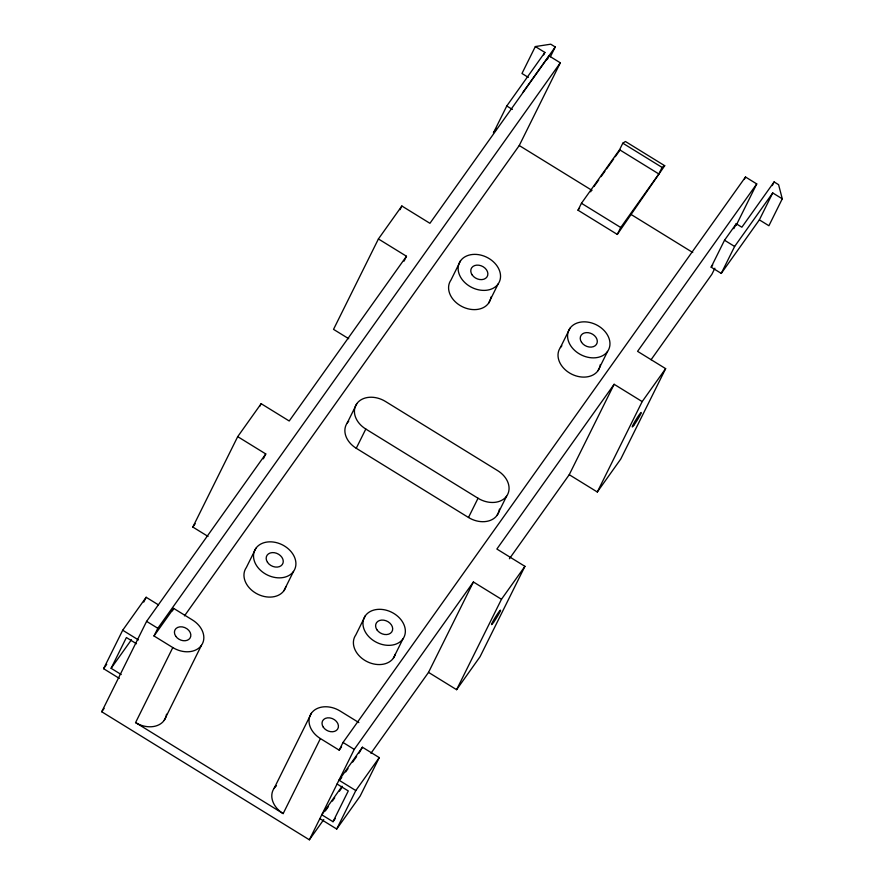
<?xml version="1.0" encoding="UTF-8"?>
<svg xmlns="http://www.w3.org/2000/svg" width="884" height="884" viewBox="0 0 884 884"><rect width="100%" height="100%" fill="white"/><g stroke="black" fill="none" stroke-linecap="round" stroke-linejoin="round"><path stroke-width="1.33" d="M119.318 678.382L103.594 668.691L122.699 630.226L146.147 597.275L158.49 604.888M143.76 602.081L146.147 597.275M121.219 674.536L111.119 668.304L126.401 637.53L136.501 643.762M208.027 536.422L192.822 527.052L237.708 436.641L261.156 403.69L289.212 420.994L406.474 256.25L378.418 238.956L401.866 206.005L429.922 223.309L549.086 55.891L560.312 62.808L519.251 145.528L184.469 615.883M323.765 819.579L309.367 839.8L101.726 711.764L146.6 621.364L265.764 453.945L237.708 436.641M259.94 406.132L261.156 403.69M154.004 635.972L173.651 608.38L192.447 619.971A22.155 16.851 26.4 0 1 201.43 645.364A22.155 16.851 26.4 0 1 172.811 647.563L154.004 635.972L157.827 628.281L560.312 62.808M172.424 610.844L173.651 608.38M263.344 458.829L265.764 453.945M358.849 722.571L340.042 710.979A22.155 16.851 26.4 0 0 311.422 713.189A22.155 16.851 26.4 0 0 320.406 738.571L283.167 813.589L135.572 722.582L172.811 647.563M378.418 238.956L333.533 329.356L348.738 338.727M400.043 209.674L401.866 206.005M164.192 720.383L201.43 645.364M255.918 548.257L246.36 567.495A22.155 16.851 26.4 0 0 257.885 594.28A22.155 16.851 26.4 0 0 285.863 586.711M404.054 261.145L406.474 256.25M347.268 422.895L356.816 403.656A22.155 16.851 26.4 0 1 385.435 401.447L497.681 470.653A22.155 16.851 26.4 0 1 506.665 496.046L497.117 515.284M550.378 56.764L555.24 46.974L550.743 44.2L535.339 46.554L521.98 73.483L528.334 77.405M535.339 46.554L544.887 52.432L506.775 105.981L493.405 132.909L496.587 128.445M543.671 54.885L544.887 52.432M547.273 59.559L549.086 55.891M283.963 590.678L293.51 571.44A22.155 16.851 26.4 0 0 273.819 542.102A22.155 16.851 26.4 0 0 256.813 566.003A22.155 16.851 26.4 0 0 293.51 571.44M499.438 509.118A22.155 16.851 26.4 0 1 468.487 517.483L356.252 448.276L365.799 429.038A22.155 16.851 26.4 0 1 356.816 403.656M460.531 260.78L450.984 280.018A22.155 16.851 26.4 0 0 463.813 307.4A22.155 16.851 26.4 0 0 490.907 297.046M488.576 303.201L498.134 283.974A22.155 16.851 26.4 0 0 478.432 254.636A22.155 16.851 26.4 0 0 461.426 278.526A22.155 16.851 26.4 0 0 498.134 283.974M274.184 788.208L311.422 713.189M365.346 615.728L355.799 634.966A22.155 16.851 26.4 0 0 367.324 661.751A22.155 16.851 26.4 0 0 395.303 654.182M578.014 210.204L581.451 203.276L619.562 149.739L622.811 143.197L625.43 141.495L664.713 165.717L617.297 234.426L578.014 210.204L579.584 208.005M590.7 191.806L591.65 189.883M320.406 738.571L339.202 750.162L343.025 742.472L745.51 176.999L756.737 183.927L736.118 225.464M393.402 658.149L402.949 638.922A22.155 16.851 26.4 0 0 383.258 609.584A22.155 16.851 26.4 0 0 366.241 633.474A22.155 16.851 26.4 0 0 402.949 638.922M468.487 517.483L478.045 498.256A22.155 16.851 26.4 0 0 506.665 496.046M309.367 839.8L354.252 749.389L473.415 581.981L501.471 599.275L456.597 689.686L428.53 672.381L473.415 581.981M560.412 347.5L569.959 328.262M319.875 818.639L336.716 829.026L360.164 796.075L379.258 757.599L362.429 747.223L358.948 753.267M617.297 234.426L620.734 227.497L658.845 173.96L662.094 167.419L664.713 165.717M342.108 786.241L321.787 814.794L333.014 821.711L348.285 790.937L337.058 784.02M336.716 829.026L355.81 790.55L379.258 757.599M598.015 370.683L607.562 351.445A22.155 16.851 26.4 0 0 587.871 322.108A22.155 16.851 26.4 0 0 570.865 346.009A22.155 16.851 26.4 0 0 607.562 351.445M569.241 474.697L614.126 384.286L642.182 401.59L597.308 492.001L569.241 474.697L509.416 558.743M614.126 384.286L496.863 549.03L524.93 566.335L480.045 656.735L456.597 689.686M744.284 179.474L745.51 176.999M759.367 219.862L721.256 273.399L711.156 267.167L724.526 240.238L736.25 223.762L741.864 227.221L774.108 181.927L778.594 184.69L782.274 198.812L768.903 225.74L759.367 219.862L772.738 192.933L782.274 198.812M733.819 228.658L736.25 223.762M714.891 268.217L711.863 274.327L651.077 359.722M756.737 183.927L637.574 351.346L665.641 368.639L620.756 459.05L597.308 492.001M721.256 273.399L734.626 246.47L772.738 192.933M772.284 185.596L774.108 181.927M192.822 527.052L195.176 523.748M103.594 668.691L106.721 664.304M111.119 668.304L131.44 639.751M522.985 92.267L555.24 46.974M101.726 711.764L104.124 708.393M594.015 186.568L598.733 179.938M601.087 176.623L605.021 171.098M606.59 168.888L613.673 158.943M615.242 156.733L619.96 150.103M339.202 750.162L341.567 746.858M362.429 747.223L338.97 780.174L355.81 790.55M340.185 779.622L341.754 777.423M345.666 771.931L348.009 768.638M352.694 762.052L356.606 756.56M711.156 267.167L712.725 264.968M325.345 810.948L328.472 806.562M332.384 801.07L334.727 797.777M339.423 791.18L341.765 787.887M370.948 753.279L428.53 672.381M333.014 821.711L335.356 818.418M501.471 599.275L524.93 566.335M642.182 401.59L665.641 368.639M622.811 143.197L662.094 167.419M619.562 149.739L658.845 173.96M506.775 105.981L512.389 109.439M724.526 240.238L734.626 246.47M519.251 145.528L591.926 190.336M630.612 214.182L692.736 252.493M581.451 203.276L620.734 227.497M365.799 429.038L478.045 498.256M146.6 621.364L157.827 628.281M343.025 742.472L354.252 749.389M122.699 630.226L138.412 639.917M166.512 714.217A22.155 16.851 26.4 0 1 135.572 722.582M283.167 813.589A22.155 16.851 26.4 0 1 276.471 785.732M356.252 448.276A22.155 16.851 26.4 0 1 348.716 421.193M600.346 364.517A22.155 16.851 26.4 0 1 571.937 374.286A22.155 16.851 26.4 0 1 561.859 345.799M175.684 636.16A8.597 6.542 26.4 0 0 189.927 638.27A8.597 6.542 26.4 0 0 182.281 626.889A8.597 6.542 26.4 0 0 175.684 636.16M323.279 727.167A8.597 6.542 26.4 0 0 337.522 729.278A8.597 6.542 26.4 0 0 329.876 717.896A8.597 6.542 26.4 0 0 323.279 727.167M267.498 562.323A8.928 6.785 26.4 0 0 282.294 564.522A8.928 6.785 26.4 0 0 274.349 552.699A8.928 6.785 26.4 0 0 267.498 562.323M376.938 629.806A8.928 6.785 26.4 0 0 391.722 631.994A8.928 6.785 26.4 0 0 383.789 620.17A8.928 6.785 26.4 0 0 376.938 629.806M493.526 622.424A8.597 0.674 -58.3 0 0 500.554 610.291A8.597 0.674 -58.3 0 0 493.957 619.562A8.597 0.674 -58.3 0 0 493.526 622.424M634.237 424.74A8.597 0.674 -58.3 0 0 641.265 412.607A8.597 0.674 -58.3 0 0 634.668 421.878A8.597 0.674 -58.3 0 0 634.237 424.74M581.55 342.329A8.928 6.785 26.4 0 0 596.346 344.528A8.928 6.785 26.4 0 0 588.401 332.704A8.928 6.785 26.4 0 0 581.55 342.329M472.111 274.858A8.928 6.785 26.4 0 0 486.907 277.046A8.928 6.785 26.4 0 0 478.962 265.222A8.928 6.785 26.4 0 0 472.111 274.858"/></g></svg>
